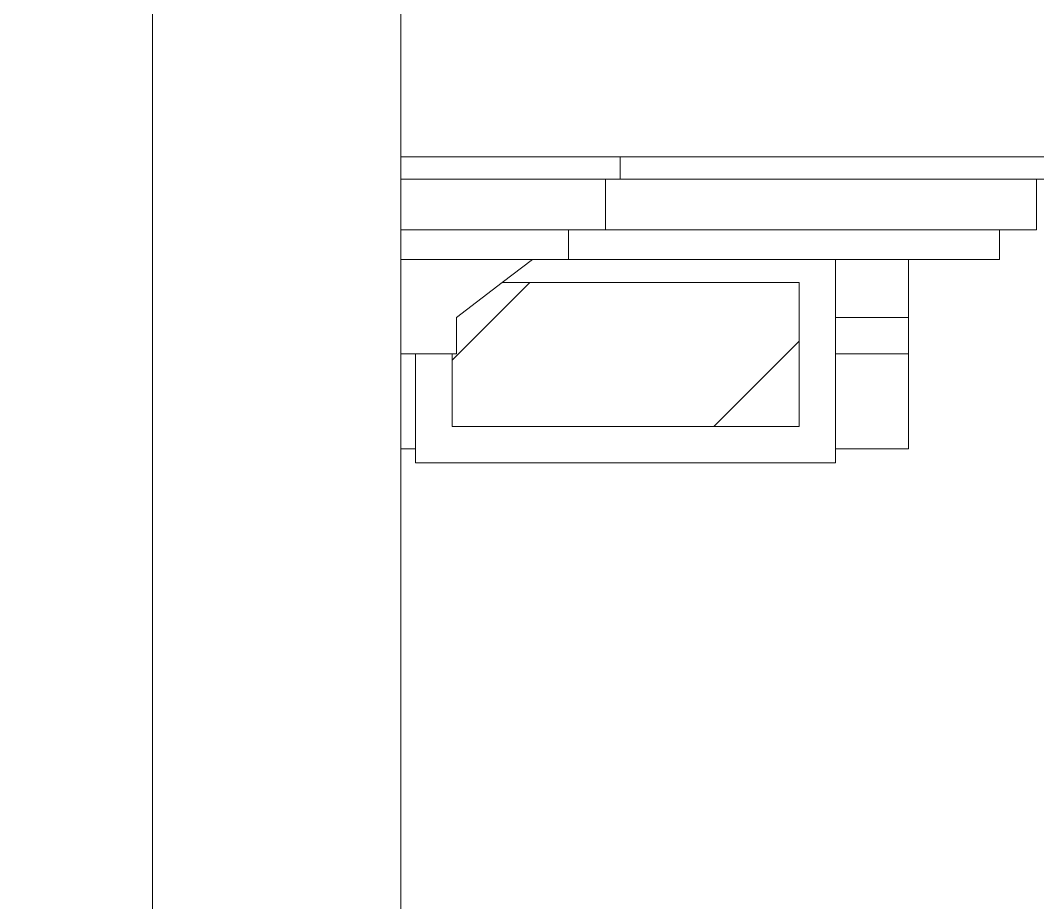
# Model space of a CAD drawing. Header units: millimetres. Extents: x -667 to -468, y -723 to -475.
# Drawn here: x -642.499 to -641.107, y -489.547 to -488.338 of the extents above; entities that cross this region are included whole.
import ezdxf

# ---------------------------------------------------------------- set-up
doc = ezdxf.new("R2010")
doc.units = ezdxf.units.MM
doc.layers.add('dinding', color=36, linetype='Continuous', lineweight=9)
doc.layers.add('NOTASI', color=250, linetype='Continuous', lineweight=5)

msp = doc.modelspace()

# ---------------------------------------------------------------- hatches: boundary and pattern name
at = {"layer": 'NOTASI'}
h = msp.add_hatch(dxfattribs=at)
h.set_pattern_fill('ANSI35', color=256, scale=0.1, style=0)
h.set_pattern_definition([(45, (-11.52194, 2.3887), (-0.4490128, 0.4490128), []), (45, (-11.0729, 2.3887), (-0.4490128, 0.4490128), [0.79375, -0.15875, 0, -0.15875])])
h.paths.add_polyline_path([(-641.4333, -488.6973), (-641.8397, -488.6973), (-641.9023, -488.7449), (-641.9023, -488.7949), (-641.9083, -488.7949), (-641.9083, -488.8944), (-641.4333, -488.8944)])
h.paths.add_polyline_path([(-642.3183, -490.4849), (-642.7533, -490.4849), (-642.7533, -490.9649), (-642.3183, -490.9649)])
h.paths.add_polyline_path([(-642.7733, -490.4849), (-643.0159, -490.4849), (-643.0159, -490.9644), (-642.9857, -490.9644), (-642.7733, -490.9649)])

# ---------------------------------------------------------------- linework, layer by layer
at = {"layer": 'dinding'}
for p, q in [((-642.3183, -490.2449), (-642.3183, -488.0329)), ((-641.9783, -488.5249), (-641.9783, -488.0329)), ((-641.9783, -488.5249), (-641.6783, -488.5249)), ((-641.9783, -488.5555), (-641.9783, -488.5249)), ((-641.6783, -488.5555), (-641.6783, -488.5249)), ((-641.6783, -488.5249), (-641.1983, -488.5249)), ((-641.1983, -488.5249), (-641.0983, -488.5249)), ((-641.6983, -488.5555), (-641.9783, -488.5555)), ((-641.9783, -488.6249), (-641.9783, -488.5555)), ((-641.6983, -488.6249), (-641.6983, -488.5555)), ((-641.6783, -488.5555), (-641.6983, -488.5555)), ((-641.6783, -488.5555), (-641.1083, -488.5555)), ((-641.1083, -488.6249), (-641.1083, -488.5555)), ((-641.1083, -488.5555), (-641.0983, -488.5555)), ((-641.9783, -488.6658), (-641.9783, -488.6249)), ((-641.749, -488.6249), (-641.9783, -488.6249)), ((-641.749, -488.6249), (-641.749, -488.6658)), ((-641.749, -488.6249), (-641.6983, -488.6249)), ((-641.6983, -488.6249), (-641.159, -488.6249)), ((-641.159, -488.6249), (-641.159, -488.6658)), ((-641.159, -488.6249), (-641.1083, -488.6249)), ((-641.7983, -488.6658), (-641.9783, -488.6658)), ((-641.9783, -488.7949), (-641.9783, -488.6658)), ((-641.8397, -488.6973), (-641.7983, -488.6658)), ((-641.7983, -488.6658), (-641.749, -488.6658)), ((-641.749, -488.6658), (-641.3833, -488.6658)), ((-641.3833, -488.7449), (-641.3833, -488.6658)), ((-641.3833, -488.6658), (-641.2833, -488.6658)), ((-641.2833, -488.7449), (-641.2833, -488.6658)), ((-641.2833, -488.6658), (-641.1983, -488.6658)), ((-641.1983, -488.6658), (-641.159, -488.6658)), ((-641.9023, -488.7449), (-641.8397, -488.6973)), ((-641.4333, -488.6973), (-641.8397, -488.6973)), ((-641.4333, -488.8944), (-641.4333, -488.6973)), ((-641.9023, -488.7449), (-641.9023, -488.7949)), ((-641.3833, -488.7449), (-641.2833, -488.7449)), ((-641.3833, -488.7449), (-641.3833, -488.7949)), ((-641.2833, -488.7449), (-641.2833, -488.7949)), ((-641.9783, -488.7949), (-641.9583, -488.7949)), ((-641.9783, -488.9249), (-641.9783, -488.7949)), ((-641.9583, -488.7949), (-641.9583, -488.9249)), ((-641.9583, -488.7949), (-641.9083, -488.7949)), ((-641.9083, -488.7949), (-641.9083, -488.8944)), ((-641.9083, -488.7949), (-641.9023, -488.7949)), ((-641.3833, -488.9249), (-641.3833, -488.7949)), ((-641.3833, -488.7949), (-641.2833, -488.7949)), ((-641.2833, -488.9249), (-641.2833, -488.7949)), ((-641.9083, -488.8944), (-641.4333, -488.8944)), ((-641.9583, -488.9249), (-641.9783, -488.9249)), ((-641.9783, -490.2444), (-641.9783, -488.9249)), ((-641.9583, -488.9249), (-641.9583, -488.9444)), ((-641.2833, -488.9249), (-641.3833, -488.9249)), ((-641.3833, -488.9444), (-641.3833, -488.9249)), ((-641.9583, -488.9444), (-641.3833, -488.9444))]:
    msp.add_line(p, q, dxfattribs=at)

doc.saveas('drawing.dxf')
